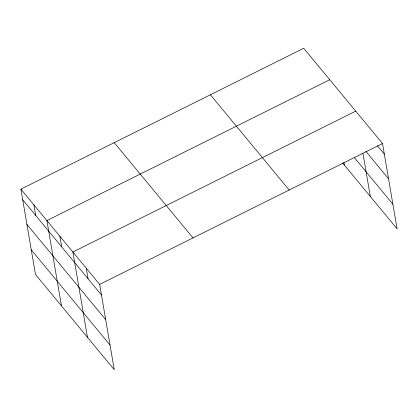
<?xml version="1.0" encoding="UTF-8"?>
<svg xmlns="http://www.w3.org/2000/svg" width="418" height="418" viewBox="0 0 418 418"><rect width="100%" height="100%" fill="white"/><g stroke="black" fill="none" stroke-linecap="round" stroke-linejoin="round"><path stroke-width="0.63" d="M20.9 189.145L99.667 284.397L114.255 369.721L35.483 274.474L20.9 189.145L303.745 48.279L382.517 143.526L397.1 228.855L342.703 163.072M329.739 79.713L46.894 220.579L61.477 305.903M355.734 111.141L72.889 252.012L87.472 337.336M99.667 284.397L382.517 143.526M377.428 145.783L384.325 154.122M365.818 151.306L388.541 178.784M354.323 157.565L392.883 204.193M210.406 94.766L289.178 190.012M114.239 142.658L193.006 237.91M22.713 199.741L101.48 294.988M26.924 224.403L105.697 319.65M31.272 249.812L110.038 345.059M362.955 153.385L370.317 196.47M343.894 162.508L344.322 165.037M86.28 268.204L88.088 278.796M59.889 236.295L61.702 246.892M33.895 204.862L35.708 215.458"/></g></svg>
